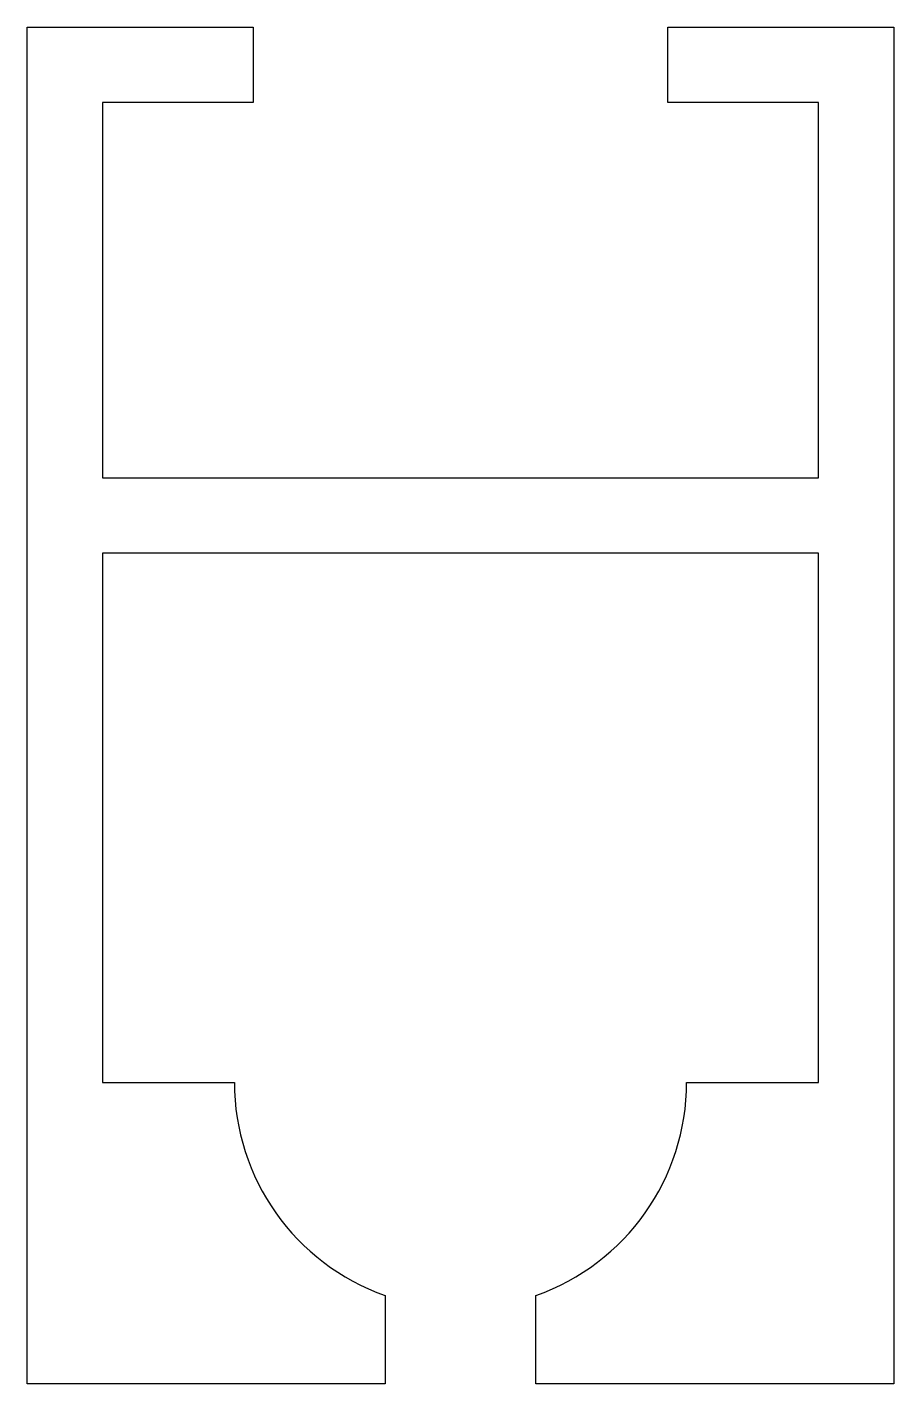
# Model space of a CAD drawing. Extents: x 169.8 to 192.8, y 201.3 to 237.3.
import ezdxf

# ---------------------------------------------------------------- set-up
doc = ezdxf.new("R2010")
doc.units = 0
doc.layers.get('0').update_dxf_attribs({"linetype": 'CONTINUOUS'})

msp = doc.modelspace()

# ---------------------------------------------------------------- linework, layer by layer
msp.add_lwpolyline([(192.849, 201.278), (183.349, 201.278), (183.349, 203.621, 0.317837), (187.349, 209.278), (190.849, 209.278), (190.849, 223.321), (171.849, 223.321), (171.849, 209.278), (175.349, 209.278, 0.317837), (179.349, 203.621), (179.349, 201.278), (169.849, 201.278), (169.849, 237.278), (175.849, 237.278), (175.849, 235.278), (171.849, 235.278), (171.849, 225.321), (190.849, 225.321), (190.849, 235.278), (186.849, 235.278), (186.849, 237.278), (192.849, 237.278)], format="xyb", close=True)

doc.saveas('drawing.dxf')
